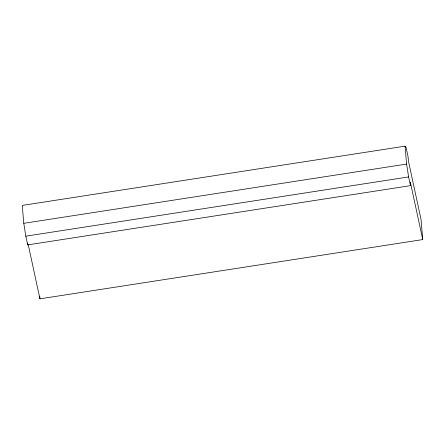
<?xml version="1.0" encoding="UTF-8"?>
<svg xmlns="http://www.w3.org/2000/svg" width="445" height="445" viewBox="0 0 445 445"><rect width="100%" height="100%" fill="white"/><g stroke="black" fill="none" stroke-linecap="round" stroke-linejoin="round"><path stroke-width="0.67" d="M422.75 239.582L421.026 219.34L408.571 161.735L408.009 156.379L406.124 147.668L405.056 146.166L22.25 205.418L23.774 223.323L25.81 236.178L27.69 244.895L410.496 185.648L410.296 181.983L422.75 239.582L39.944 298.834L28.224 244.617M23.774 223.323L406.58 164.071L405.056 146.166M25.81 236.178L408.616 176.932L410.496 185.648M406.58 164.071L408.616 176.932M39.716 296.131L39.944 298.834M27.59 243.065L27.69 244.895"/></g></svg>
